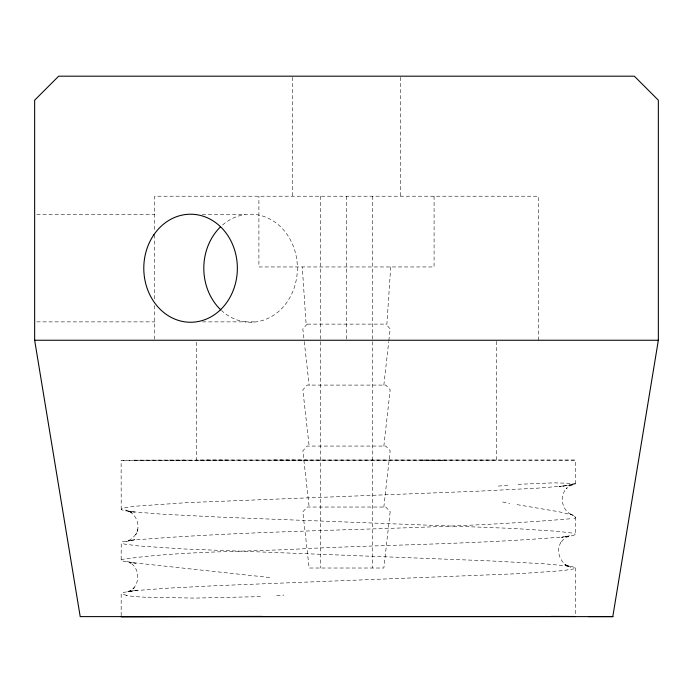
<?xml version="1.0" encoding="UTF-8"?>
<svg xmlns="http://www.w3.org/2000/svg" width="693" height="693" viewBox="0 0 693 693"><rect width="100%" height="100%" fill="white"/><g stroke="black" fill="none" stroke-linecap="round" stroke-linejoin="round"><path stroke-width="0.52" stroke-dasharray="3.46 2.6" d="M566.917 565.453L564.778 564.596L570.954 567.134C560.62 564.578 555.37 551.663 560.776 542.55L560.299 543.416L562.95 539.942L566.415 537.283L570.452 535.602L561.495 537.335L573.7 535.412L575.355 534.242L575.355 516.536L569.083 513.418L570.538 514.206C561.261 509.052 559.45 495.2 567.073 487.82L566.285 488.608L569.759 485.949L573.804 484.268L558.974 486.711L572.903 484.728L570.798 485.057M133.021 588.686L134.26 587.777L129.548 591.354C140.471 585.481 140.462 568.182 129.539 562.309L130.908 563.218L126.888 561.547L135.559 563.279L123.631 561.278L121.154 560.057L121.223 542.879L122.843 541.657L134.797 539.682L126.048 541.51C131.722 539.882 136.252 535.317 137.872 529.651L135.828 534.606L136.2 533.697M390.705 266.952L386.893 324.116L306.098 324.116L302.287 266.952M137.5 530.561C139.761 521.881 134.39 512.292 125.65 510.031L131.921 512.612L129.686 511.703M383.844 385.091L388.73 341.632M388.851 340.575L390.168 328.915L385.828 324.116M383.844 446.067L390.168 389.89L385.828 385.091L307.164 385.091L302.832 389.89L309.147 446.067M383.844 507.042L390.168 450.866L385.828 446.067L307.164 446.067L302.832 450.866L309.147 507.042M127.971 511.174C146.18 513.496 120.963 510.828 121.206 509.346L122.834 508.116L134.381 506.28L187.586 502.598L478.967 491.138L537.066 488.193L565.592 485.854M568.78 566.268L563.963 565.401L572.097 566.623L575.363 567.784L573.709 568.944L562.118 570.694L520.218 573.622L217.429 585.628L169.179 588.071L136.348 590.523L123.614 592.368L121.171 593.589L121.18 616.666M307.164 324.116L302.832 328.915L304.14 340.575M121.154 560.057L121.76 559.442C183.706 550.493 246.907 552.13 309.355 548.44C395.27 544.481 481.444 543.996 567.16 536.573M130.812 590.445L126.793 592.117L137.283 590.297L130.916 591.138M569.871 518.806C423.362 531.219 275.875 528.083 129.348 540.427M498.354 486.105L507.848 485.135M276.663 595.651L283.965 595.079M518.095 484.329L554.157 482.848L574.826 483.471M260.447 596.621L194.811 598.102L147.011 597.175M121.206 509.346L121.119 460.265L188.141 460.091M575.398 483.827L575.389 460.109L121.119 460.265M170.244 460.377L227.469 460.109M134.096 460.187L207.883 460.109M36.816 214.605L154.678 214.605M202.183 214.605L245.053 214.605M36.816 321.873L154.678 321.873M202.547 321.873L256.133 321.873M207.181 460.065L575.389 460.109M273.891 460.013L307.666 460.109M421.517 460.109L446.179 460.343M132.632 511.789L162.63 514.215L222.176 517.238L512.855 528.438L558.168 531.34L572.089 533.082L575.355 534.242M568.65 566.042L543.165 563.721L488.115 560.81L183.853 548.969L138.479 545.937L124.515 544.1L121.223 542.879M269.62 577.503L130.934 562.456M517.056 504.643L558.61 511.694L573.068 515.133M127.928 510.94L132.848 511.841M502.702 502.009L509.71 503.335M126.706 595.426L121.171 593.589M304.262 341.632L309.147 385.091M575.363 567.784L575.441 616.51M538.322 340.254L538.322 196.214L154.678 196.214L154.678 231.687M496.543 341.337L496.543 460.109L196.457 460.109L196.457 341.337M434.087 196.214L434.087 266.952L258.905 266.952L258.905 196.214M400.511 77.269L400.511 196.214M372.41 196.214L372.41 568.017M346.5 196.214L346.5 340.254M320.582 196.214L320.582 568.017M292.489 77.269L292.489 196.214M154.678 234.832L154.678 299.619M154.678 305.578L154.678 339.18M222.566 224.982A54.011 46.777 -90 0 1 285.464 232.233A54.011 46.777 -90 0 1 284.693 305.215A54.011 46.777 -90 0 1 221.665 310.681M575.294 483.445A227.001 5.189 -3.2 0 1 567.584 485.386M574.306 516.484A227.226 10.49 2.9 0 1 572.886 518.979M145.807 597.253A227.009 10.508 -2.3 0 1 126.091 595.452M390.168 511.841L383.844 568.017L309.147 568.017L302.832 511.841L307.164 507.042L385.828 507.042L390.168 511.841"/><path stroke-width="1.04" d="M612.794 616.614L658.35 340.254L658.35 100.19L634.346 76.187L58.654 76.187L34.65 100.19L34.65 340.254L80.206 616.614L612.794 616.614L588.461 616.614M34.65 340.254L658.35 340.254M262.171 616.423L121.18 616.666L575.441 616.51L551.212 616.423M220.937 310.014A54.011 46.777 -90 0 1 220.365 227.009M153.811 234.832A54.011 46.777 90 0 0 183.905 321.699A54.011 46.777 90 0 0 234.009 248.172A54.011 46.777 90 0 0 153.811 234.832"/></g></svg>
